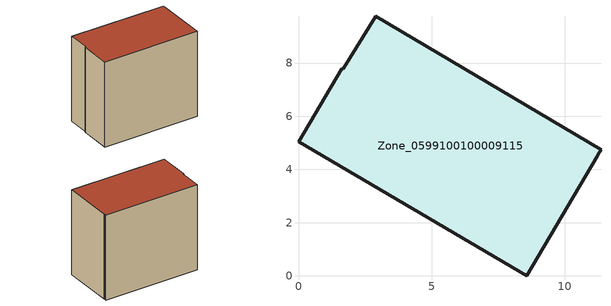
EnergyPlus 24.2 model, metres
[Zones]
Zone_0599100100009115
 floor ground (C_G): 1.63,7.79 1.69,7.79 2.9,9.76 11.37,4.74 11.29,4.61 11.23,4.5 8.58,0 0,5.04 z1.67
 wall outside (C_F): 0,5.04 8.58,0 11.23,4.5 11.29,4.61 11.37,4.74 2.9,9.76 1.69,7.79 1.63,7.79 0,5.04 z1.67:10.43
 roof outside (C_R): 1.69,7.79 1.63,7.79 0,5.04 8.58,0 11.23,4.5 11.29,4.61 11.37,4.74 2.9,9.76 z10.43
[BUILDING]
Pand.0599100100009115: North Axis=0; Terrain=City; Loads Convergence Tolerance Value=0.04; Temperature Convergence Tolerance Value=0.4; Solar Distribution=FullExterior; Maximum Number of Warmup Days=25; Minimum Number of Warmup Days=1
[Site:Location]
Rotterdam.The.Hague.AP_ZH_NLD Design_Conditions: Latitude=51.96; Longitude=4.45; Time Zone=1; Elevation=-4.5
[SITE:GROUNDTEMPERATURE:BUILDINGSURFACE]
18, 18, 18, 18, 18, 18, 18, 18, 18, 18, 18, 18
[MATERIAL] Thermal Absorptance=0.9; Solar Absorptance=0.7; Visible Absorptance=0.7
Name | Roughness | Thickness | Conductivity | Density | Specific Heat
G.TI.2015-2018 | MediumSmooth | 0.15 | 0.0428571 | 540 | 1210
F.TI.2015-2018 | Rough | 0.3 | 0.0666667 | 1920 | 840
R.TI.2015-2018 | MediumRough | 0.2 | 0.0333333 | 1500 | 1000
[CONSTRUCTION]
C_G: G.TI.2015-2018
C_F: F.TI.2015-2018
C_R: R.TI.2015-2018
[ZONE]
Zone_0599100100009115: Type=1; Multiplier=1; Ceiling Height=Autocalculate; Volume=Autocalculate; Floor Area=autocalculate; Part of Total Floor Area=Yes
[ZONEINFILTRATION:DESIGNFLOWRATE]
Infil_Zone_0599100100009115: Zone or ZoneList or Space or SpaceList=Zone_0599100100009115; Schedule=AlwaysOn; Design Flow Rate Calculation Method=Flow/Area; Flow Rate per Floor Area=0.0015; Constant Term Coefficient=1; Temperature Term Coefficient=0; Velocity Term Coefficient=0; Velocity Squared Term Coefficient=0
[HVACTEMPLATE:ZONE:IDEALLOADSAIRSYSTEM]
Zone_0599100100009115: Maximum Heating Supply Air Temperature=50; Minimum Cooling Supply Air Temperature=13; Maximum Heating Supply Air Humidity Ratio=0.0156; Minimum Cooling Supply Air Humidity Ratio=0.0077; Heating Limit=NoLimit; Cooling Limit=NoLimit; Dehumidification Control Type=ConstantSensibleHeatRatio; Cooling Sensible Heat Ratio=0.7; Dehumidification Setpoint=60; Humidification Control Type=None; Humidification Setpoint=30; Outdoor Air Method=None; Outdoor Air Flow Rate per Person=0.00944; Outdoor Air Flow Rate per Zone Floor Area=0; Outdoor Air Flow Rate per Zone=0; Demand Controlled Ventilation Type=None; Outdoor Air Economizer Type=NoEconomizer; Heat Recovery Type=None; Sensible Heat Recovery Effectiveness=0.7; Latent Heat Recovery Effectiveness=0.65
[ZONECONTROL:THERMOSTAT]
ThermostatControl_Zone_0599100100009115: Zone or ZoneList=Zone_0599100100009115; Control Type Schedule=DualSetpointControlType; Control 1=Thermostat_Zone_0599100100009115; Temperature Difference Between Cutout And Setpoint=0
[THERMOSTATSETPOINT:DUALSETPOINT]
Thermostat_Zone_0599100100009115: Heating Setpoint Temperature Schedule=HeatingSetpoint_Zone_0599100100009115; Cooling Setpoint Temperature Schedule=CoolingSetpoint_Zone_0599100100009115
[SCHEDULE:COMPACT]
HeatingSetpoint_Zone_0599100100009115: Through: 12/31, For: AllDays, Until: 24:00, 21
CoolingSetpoint_Zone_0599100100009115: Through: 12/31, For: AllDays, Until: 24:00, 24
DualSetpointControlType: Through: 12/31, For: AllDays, Until: 24:00, 4
AlwaysOn: Through: 12/31, For: AllDays, Until: 24:00, 1
